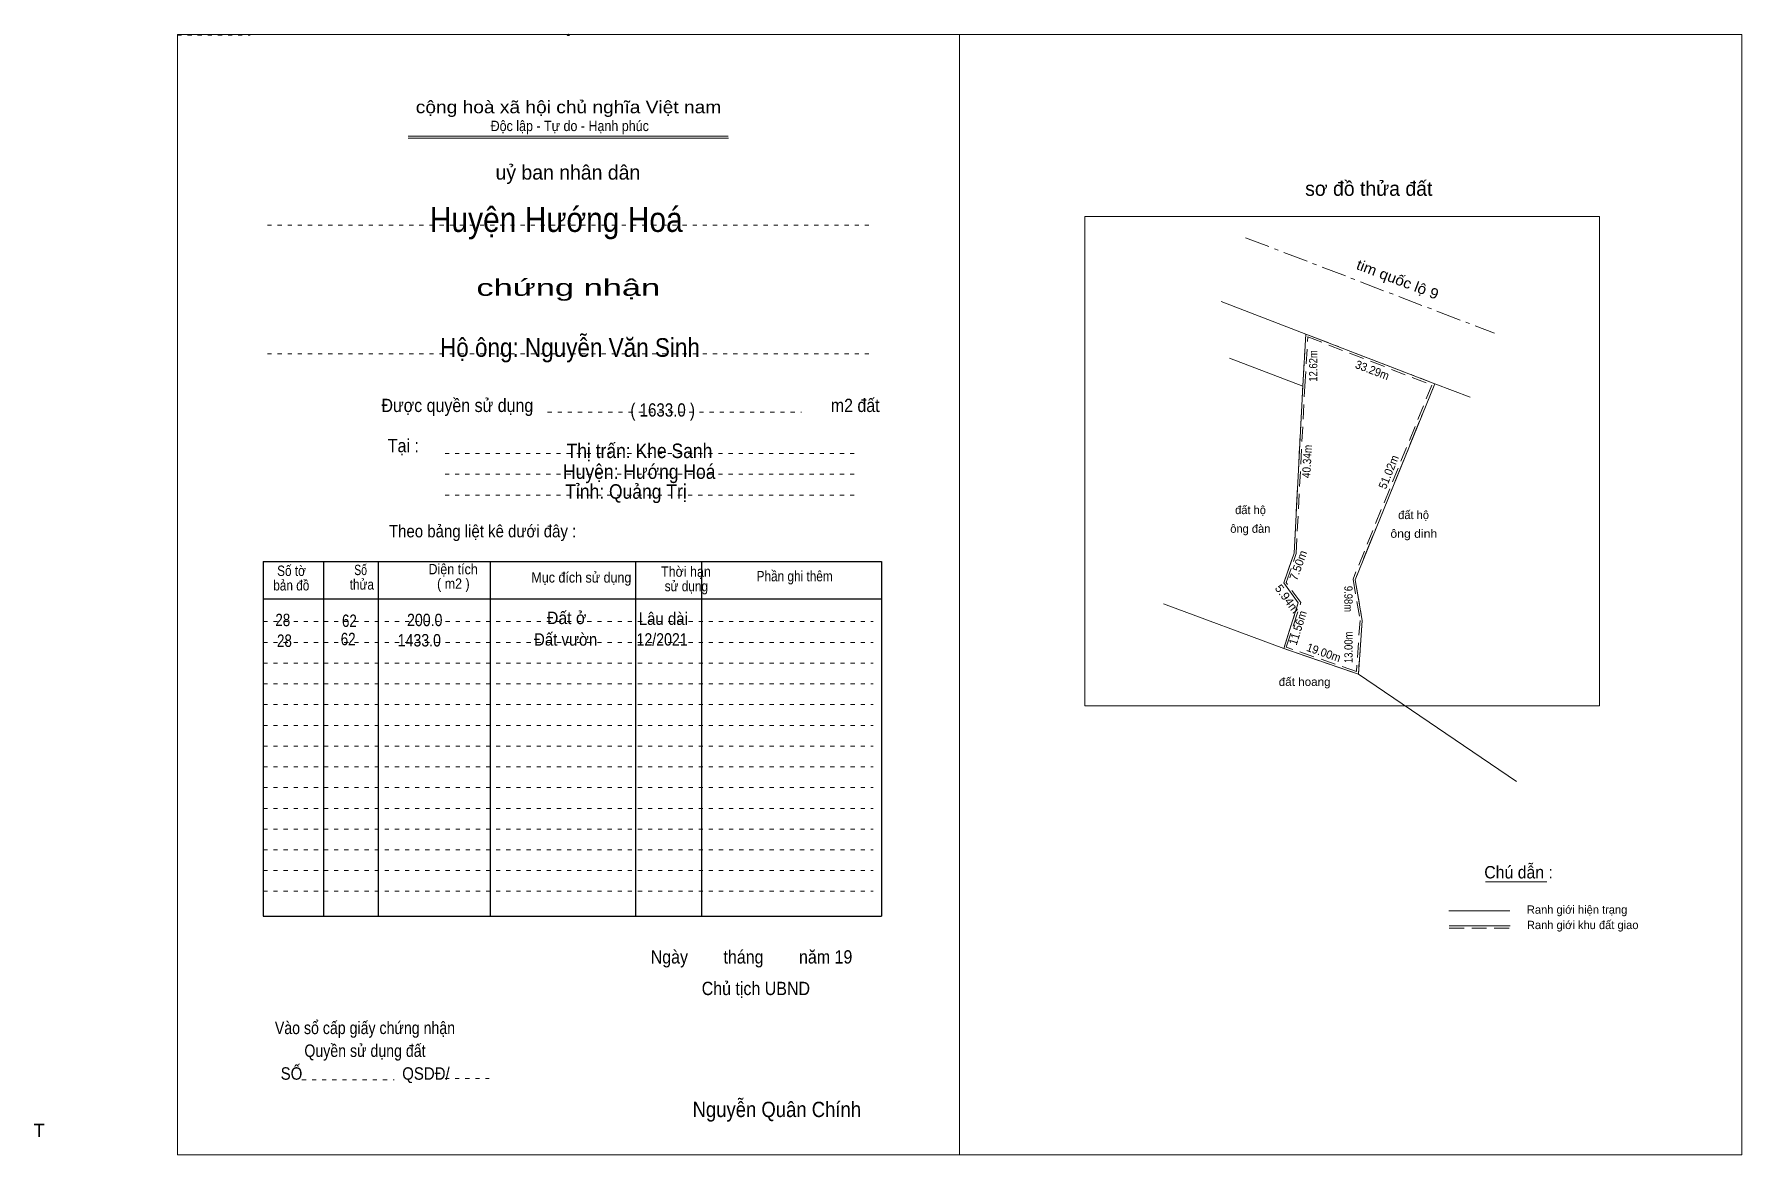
# Model space of a CAD drawing. Header units: centimetres. Extents: x -3.6 to 37.5, y -0.6 to 26.4.
import ezdxf
from ezdxf.enums import TextEntityAlignment as Align

# ---------------------------------------------------------------- set-up
doc = ezdxf.new("R2010")
doc.units = ezdxf.units.CM
doc.header["$LTSCALE"] = 0.12
doc.header["$PDMODE"] = 32
doc.header["$PDSIZE"] = 0.06
for name, pattern in [('DOT_DASHED', [7.7, 5, -1.2, 0.3, -1.2]), ('DOTTED', [1.5, 0.3, -1.2]), ('MEDIUM_DASHED', [4.5, 3, -1.5])]:
    doc.linetypes.add(name, pattern=pattern)
for name, color, linetype, lineweight in [('1', 7, 'DOTTED', 13), ('2', 7, 'Continuous', 13), ('22', 7, 'Continuous', 13), ('3', 7, 'Continuous', 13)]:
    doc.layers.add(name, color=color, linetype=linetype, lineweight=lineweight)
doc.layers.add('32', color=7, linetype='Continuous')
doc.layers.add('34', color=7, linetype='Continuous')

msp = doc.modelspace()

# ---------------------------------------------------------------- linework, layer by layer
at = {"layer": '1', "linetype": 'Continuous'}
for p, q in [((-0.16, 26.41), (-0.16, 24.71)), ((5.4, 23.96), (13.11, 23.96)), ((5.4, 23.91), (13.12, 23.91))]:
    msp.add_line(p, q, dxfattribs=at)
at = {"layer": '1'}
for p, q in [((-0.16, 26.39), (1.59, 26.39)), ((1.59, 26.41), (3.34, 26.41)), ((2.01, 21.81), (16.51, 21.81)), ((8.76, 17.31), (14.88, 17.31)), ((6.29, 16.31), (16.23, 16.31)), ((6.29, 15.81), (16.23, 15.81)), ((6.29, 15.31), (16.23, 15.31)), ((1.91, 12.26), (16.61, 12.26)), ((1.91, 11.76), (16.61, 11.76)), ((1.91, 11.26), (16.61, 11.26)), ((1.91, 10.76), (16.61, 10.76)), ((1.91, 10.26), (16.61, 10.26)), ((1.91, 9.76), (16.61, 9.76)), ((1.91, 9.26), (16.61, 9.26)), ((1.91, 8.76), (16.61, 8.76)), ((1.91, 8.26), (16.61, 8.26)), ((1.91, 7.76), (16.61, 7.76)), ((1.91, 7.26), (16.61, 7.26)), ((1.91, 6.76), (16.61, 6.76)), ((1.91, 6.26), (16.61, 6.26)), ((1.91, 5.76), (16.61, 5.76)), ((6.29, 1.25), (7.35, 1.25)), ((2.84, 1.22), (5.06, 1.22))]:
    msp.add_line(p, q, dxfattribs=at)
at = {"layer": '1', "linetype": 'Continuous', "lineweight": 25}
for p, q in [((1.91, 13.71), (16.81, 13.71)), ((1.91, 13.71), (1.91, 5.16)), ((3.36, 13.71), (3.36, 5.16)), ((4.68, 13.71), (4.68, 5.16)), ((7.38, 13.71), (7.38, 5.16)), ((10.88, 13.71), (10.88, 5.16)), ((12.47, 13.71), (12.47, 5.16)), ((16.81, 13.71), (16.81, 5.16)), ((1.91, 12.81), (16.81, 12.81)), ((1.91, 5.16), (16.81, 5.16))]:
    msp.add_line(p, q, dxfattribs=at)
at = {"layer": '1', "linetype": 'Continuous'}
msp.add_lwpolyline([(21.71, 22.02), (34.11, 22.02), (34.11, 10.23), (21.71, 10.23)], close=True, dxfattribs=at)
at = {"layer": '1'}
msp.add_point((9.26, 26.41), dxfattribs=at)
at = {"layer": '2'}
for p, q in [((31.36, 5.99), (32.84, 5.99)), ((30.48, 5.29), (31.95, 5.29)), ((30.49, 4.93), (31.96, 4.93))]:
    msp.add_line(p, q, dxfattribs=at)
at = {"layer": '2', "linetype": 'MEDIUM_DASHED'}
msp.add_line((30.49, 4.87), (31.96, 4.87), dxfattribs=at)
at = {"layer": '22', "linetype": 'DOT_DASHED'}
msp.add_line((25.58, 21.51), (31.58, 19.21), dxfattribs=at)
at = {"layer": '22'}
for p, q in [((26.96, 17.93), (27.03, 19.19)), ((25.19, 18.61), (26.96, 17.93)), ((26.5, 11.61), (23.6, 12.69))]:
    msp.add_line(p, q, dxfattribs=at)
for points in [[(24.99, 19.97), (27.03, 19.19), (30.14, 17.99), (30.99, 17.67)], [(26.96, 17.93), (26.75, 13.91), (26.5, 13.19), (26.85, 12.71), (26.5, 11.61)], [(28.3, 10.99), (28.39, 12.29), (28.22, 13.27), (30.14, 17.99)], [(26.5, 11.61), (28.3, 10.99), (32.11, 8.41)]]:
    msp.add_lwpolyline(points, dxfattribs=at)
at = {"layer": '22', "linetype": 'DOT_DASHED'}
msp.add_lwpolyline([(27.03, 19.19), (30.14, 17.99), (28.22, 13.27), (28.39, 12.29), (28.3, 10.99), (26.5, 11.61), (26.85, 12.71), (26.5, 13.19), (26.75, 13.91), (26.96, 17.93)], close=True, dxfattribs=at)
at = {"layer": '22', "linetype": 'MEDIUM_DASHED'}
msp.add_lwpolyline([(27.08, 19.12), (30.07, 17.96), (28.17, 13.28), (28.34, 12.29), (28.25, 11.06), (26.56, 11.64), (26.91, 12.72), (26.56, 13.2), (26.8, 13.9), (27.01, 17.93)], close=True, dxfattribs=at)
at = {"layer": '3'}
msp.add_line((18.69, 26.41), (18.69, -0.59), dxfattribs=at)
at = {"layer": '3', "linetype": 'DOTTED'}
msp.add_line((2.01, 18.71), (16.51, 18.71), dxfattribs=at)
at = {"layer": '3'}
for points in [[(18.69, 26.41), (-0.16, 26.41), (-0.16, -0.59), (18.69, -0.59)], [(18.69, -0.59), (37.54, -0.59), (37.54, 26.41), (18.69, 26.41)]]:
    msp.add_lwpolyline(points, dxfattribs=at)

# ---------------------------------------------------------------- texts
at = {"layer": '1'}
for s, height, width, p in [('cộng hoà xã hội chủ nghĩa Việt nam', 0.3, 1.15, (9.265, 24.51)), ('Độc lập - Tự do - Hạnh phúc', 0.25, 0.9, (9.295, 24.08)), ('chứng nhận', 0.4, 1.55, (9.26, 20.11)), ('Được quyền sử dụng                                                                   m2 đất', 0.32, 0.9, (10.76, 17.31)), ('Tại :', 0.32, 0.9, (5.285, 16.34)), ('Theo bảng liệt kê dưới đây :', 0.3, 0.9, (7.195, 14.29)), ('Số tờ', 0.25, 0.85, (2.59, 13.36)), ('Số ', 0.25, 0.75, (4.29, 13.38)), ('Diện tích', 0.25, 0.9, (6.485, 13.4)), ('Thời hạn', 0.25, 0.9, (12.095, 13.34)), ('bản đồ', 0.25, 0.85, (2.585, 13.01)), ('thửa', 0.25, 0.85, (4.285, 13.03)), ('( m2 )', 0.25, 0.9, (6.49, 13.05)), ('Mục đích sử dụng', 0.25, 0.9, (9.575, 13.2)), ('sử dụng', 0.25, 0.85, (12.105, 12.99)), ('Phần ghi thêm', 0.25, 0.85, (14.715, 13.23)), ('Ngày        tháng        năm 19', 0.32, 0.9, (13.675, 4.02)), ('Chủ tịch UBND', 0.32, 0.9, (13.78, 3.26)), ('Vào sổ cấp giấy chứng nhận', 0.3, 0.85, (4.36, 2.32)), ('Quyền sử dụng đất', 0.3, 0.85, (4.36, 1.77)), ('SỐ                        QSDĐ/', 0.3, 0.9, (4.365, 1.22))]:
    msp.add_text(s, height=height, dxfattribs=dict(at, width=width)).set_placement(p, align=Align.CENTER)
msp.add_text('uỷ ban nhân dân', height=0.35, dxfattribs=at).set_placement((9.25, 22.91), align=Align.CENTER)
at = {"layer": '2'}
for s, height, width, p in [('Chú dẫn :', 0.3, 0.95, (32.16, 6.07)), ('Nguyễn Quân Chính', 0.37, 0.9, (14.285, 0.32))]:
    msp.add_text(s, height=height, dxfattribs=dict(at, width=width)).set_placement(p, align=Align.CENTER)
for s, p in [('Ranh giới hiện trạng', (33.57, 5.22)), ('Ranh giới khu đất giao', (33.705, 4.85))]:
    msp.add_text(s, height=0.2, dxfattribs=at).set_placement(p, align=Align.CENTER)
at = {"layer": '22'}
for s, height, p in [('sơ đồ thửa đất', 0.35, (28.55, 22.52)), ('đất hộ', 0.2, (25.7, 14.85)), ('đất hộ', 0.2, (29.63, 14.73)), ('ông đàn', 0.2, (25.695, 14.4))]:
    msp.add_text(s, height=height, dxfattribs=at).set_placement(p, align=Align.CENTER)
for s, height, rotation, width, p in [('tim quốc lộ 9', 0.25, 339.027, 1.1, (29.2003, 20.3891)), ('12.62m', 0.2, 90, 0.85, (27.31, 18.42)), ('33.29m', 0.2, 339.017, 0.95, (28.5992, 18.2269)), ('40.34m', 0.2, 87.001, 0.9, (27.1607, 16.1148)), ('51.02m', 0.2, 67.955, 0.95, (29.121, 15.8275)), ('5.94m', 0.2, 306.311, 1.05, (26.5057, 12.7492)), ('9.98m', 0.2, 270, 0.85, (27.96, 12.805)), ('11.56m', 0.2, 72.693, 0.95, (26.9347, 12.0803)), ('13.00m', 0.2, 90, 0.85, (28.16, 11.64)), ('19.00m', 0.2, 340.764, 0.95, (27.4321, 11.4197))]:
    msp.add_text(s, height=height, rotation=rotation, dxfattribs=dict(at, width=width)).set_placement(p, align=Align.CENTER)
for s, width, p in [('ông dinh', 1.1, (29.635, 14.28)), ('đất hoang', 1.05, (27.005, 10.71))]:
    msp.add_text(s, height=0.2, dxfattribs=dict(at, width=width)).set_placement(p, align=Align.CENTER)
msp.add_text('7.50m', height=0.2, rotation=70.043, dxfattribs=at).set_placement((26.9438, 13.5809), align=Align.CENTER)
at = {"layer": '32'}
msp.add_text('T', height=0.32, dxfattribs=at).set_placement((-3.36, -0.16), align=Align.RIGHT)
at = {"layer": '34'}
for s, height, width, p in [('Huyện Hướng Hoá', 0.6, 0.9, (8.97, 21.65)), ('Hộ ông: Nguyễn Văn Sinh', 0.45, 0.9, (9.3, 18.64)), ('( 1633.0 )', 0.32, 0.85, (11.535, 17.2)), ('Thị trấn: Khe Sanh', 0.35, 0.9, (10.975, 16.2)), ('Huyện: Hướng Hoá', 0.35, 0.9, (10.97, 15.7)), ('Tỉnh: Quảng Trị', 0.35, 0.9, (10.65, 15.22)), ('28', 0.3, 0.8, (2.38, 12.15)), ('62', 0.3, 0.8, (3.985, 12.13)), ('200.0', 0.3, 0.85, (5.8, 12.15)), ('Đất ở', 0.3, 0.95, (9.22, 12.2)), ('Lâu dài', 0.3, 0.9, (11.55, 12.18)), ('28', 0.3, 0.8, (2.42, 11.65)), ('62', 0.3, 0.8, (3.955, 11.69)), ('1433.0', 0.3, 0.85, (5.67, 11.66)), ('Đất vườn', 0.3, 0.9, (9.195, 11.68)), ('12/2021', 0.3, 0.85, (11.52, 11.68))]:
    msp.add_text(s, height=height, dxfattribs=dict(at, width=width)).set_placement(p, align=Align.CENTER)

doc.saveas('drawing.dxf')
